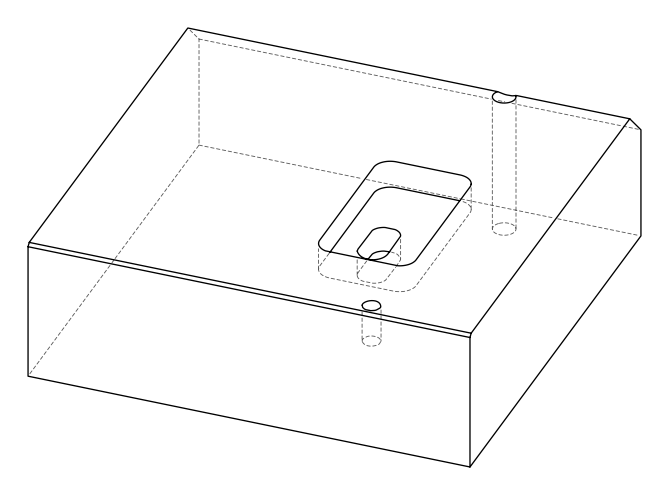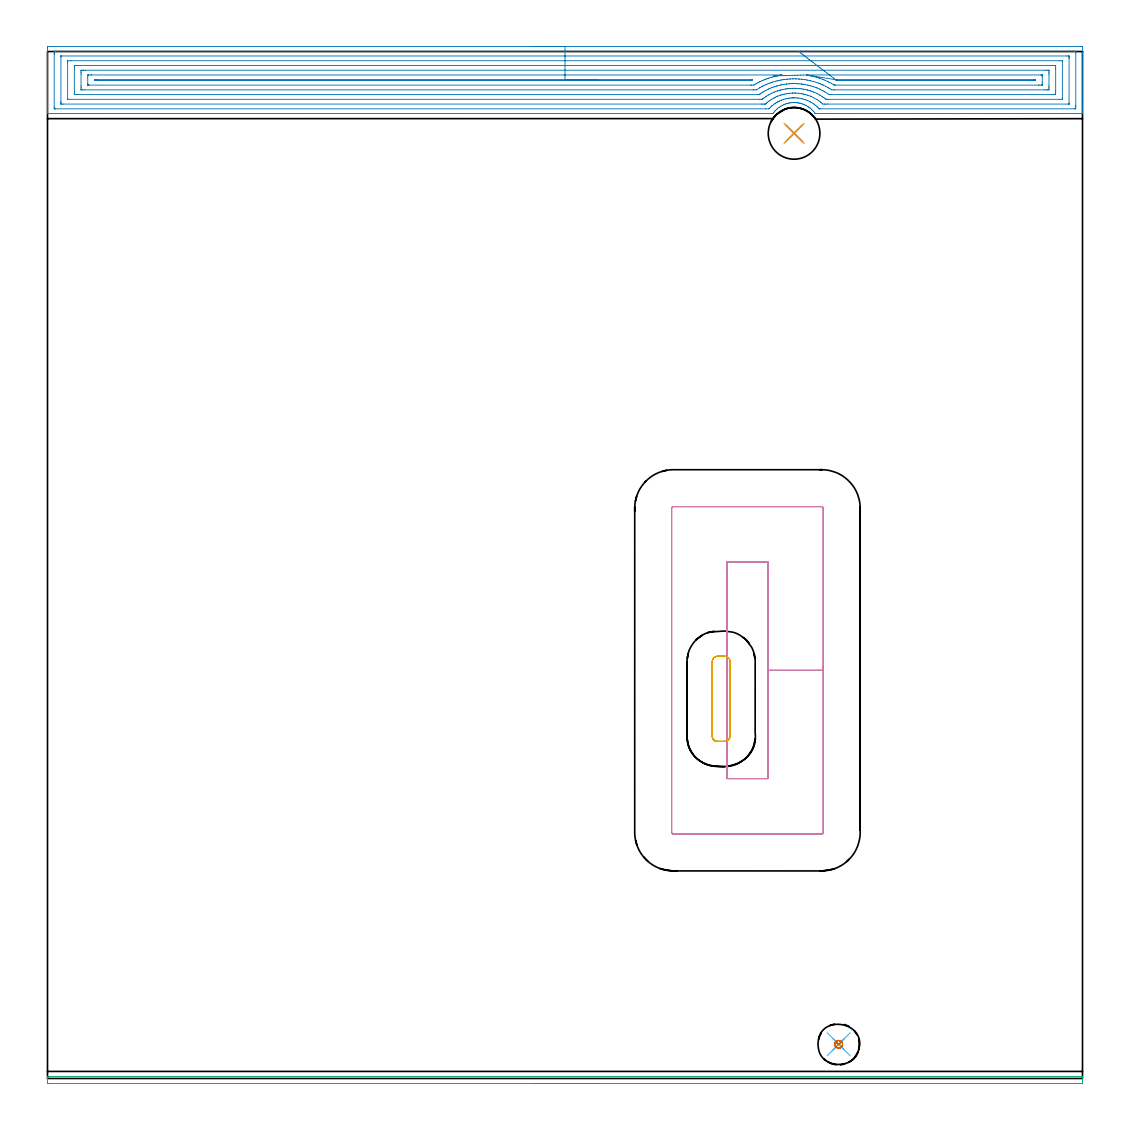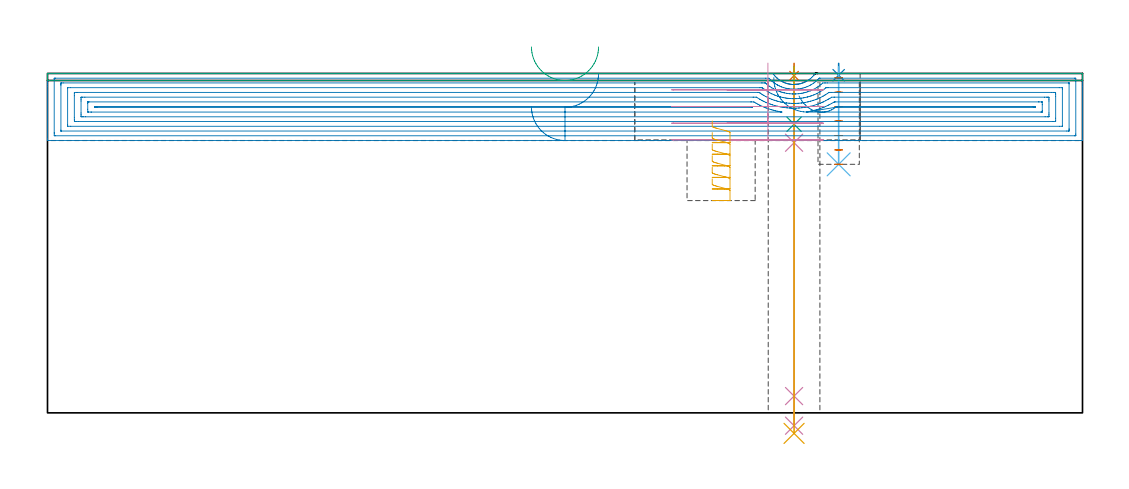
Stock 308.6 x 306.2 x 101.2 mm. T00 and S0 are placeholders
(PLAN: 11 operations, 8 tool changes, 29.6 min)
(1 SPOT_DRILL | STEP1HOLE | NXT0321_9005460120000 | 0.03 min | 3 mm3)
(2 SPOT_DRILL_1 | STEP1POCKET | NXT0321_9005460120000 | 0.03 min | 2 mm3)
(3 DRILL_BLIND_HOLE_INTO_CENTER | STEP1HOLE | NXT0301_072 | 0.07 min | 1109 mm3)
(4 GUN_DRILL_THROUGH_HOLE | STEP1HOLE | UGT0307_007 | 0.51 min | 6834 mm3)
(5 DRILL_TO_ENLARGE_THROUGH_HOLE | STEP1HOLE | UGT0301_284 | 0.44 min | 10878 mm3)
(6 DRILL_BLIND_HOLE_INTO_CENTER_1 | STEP1POCKET | NXT0301_084 | 0.12 min | 2571 mm3)
(7 MILL_ROUGH_BLIND_HOLE_CONTOUR | STEP1POCKET | NXT0201_013 | Spiral | 0.31 min | 648 mm3)
(8 AREA_MILL | FG_CHAMFER_SURFACE | UGT0205_001 | 19.94 min | 61682 mm3)
(9 AREA_MILL_1 | FG_CHAMFER_SURFACE_1 | UGT0205_001 | 2.62 min | 682 mm3)
(10 MILL_RECTANGULAR_POCKET | POCKET_RECTANGULAR_STRAIGHT | UGT0201_105 | Follow Part, ap 5.5, ae 75% | 4.15 min | 156913 mm3)
(11 MILL_RECTANGULAR_POCKET_1 | POCKET_RECTANGULAR_STRAIGHT_1 | UGT0201_133 | Follow Part, ap 3.75, ae 75% | 1.33 min | 13560 mm3)
(TOOL NXT0321_9005460120000 | NC Spot Drill, 142deg, 12mm, Carbide, Uncoated | D12 PA142 FL30 Z2)
(TOOL NXT0301_072 | Carbide Drill 10.1mm [860.1-1010-051A1-MM 2214] | D10.1 PA140 FL71 Z2)
(TOOL UGT0307_007 | Gun Drill 10 mm | D10 PA130 FL24 Z1)
(TOOL UGT0301_284 | Twist Drill 15.4 mm | D15.4 PA118 FL120 Z2)
(TOOL NXT0301_084 | Carbide Drill 11.3mm [860.1-1130-034A1-MM 2214] | D11.3 PA140 FL55 Z2)
(TOOL NXT0201_013 | ENDMILL 10mm | D10 FL30 Z4)
(TOOL UGT0205_001 | Chamfer Mill 20 x 3 x 45 deg. | D20 FL50 Z2)
(TOOL UGT0201_105 | End Mill 22 mm | D22 FL25 Z2)
(TOOL UGT0201_133 | Carbide End Mill 15.0 | D15 FL30 Z4)
(OP 1 SPOT_DRILL)
G17 G21 G94 G90
T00 M6
G54
G17 G0 G90 X222.6 Y281.8 S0 M3
G43 Z111.2 H0
G94 G81 G98 Z100.537 F250. R104.2
G80
M5
M2
(OP 2 SPOT_DRILL_1)
G17 G21 G94 G90
T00 M6
G54
G17 G0 G90 X235.9 Y10.2 S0 M3
G43 Z111.2 H0
G94 G81 G98 Z100.671 F250. R104.2
G80
M5
M2
(OP 3 DRILL_BLIND_HOLE_INTO_CENTER)
G17 G21 G94 G90
T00 M6
G54
G17 G0 G90 X222.6 Y281.8 S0 M3
G43 Z111.2 H1
G94 G81 G98 Z86.05 F250. R103.2
G80
M5
M2
(OP 4 GUN_DRILL_THROUGH_HOLE)
G17 G21 G94 G90
T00 M6
G54
G17 G0 G90 X222.6 Y281.8 M8
G43 Z111.2 H0
Z97.687
S716 M3
G94 G1 Z80.538 F125. M26
G4 X.084
Z5. F250.
G4 X.084
Z-3.832 F125.
G4 X.084
M5
M9
G0 Z97.687
Z111.2
M2
(OP 5 DRILL_TO_ENLARGE_THROUGH_HOLE)
G17 G21 G94 G90
T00 M6
G54
G17 G0 G90 X222.6 Y281.8 S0 M3
G43 Z111.2 H0
G94 G73 G98 Z-6.127 F250. Q15.332 R103.2
G80
M5
M2
(OP 6 DRILL_BLIND_HOLE_INTO_CENTER_1)
G17 G21 G94 G90
T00 M6
G54
G17 G0 G90 X235.9 Y10.2 S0 M3
G43 Z111.2 H1
G94 G81 G98 Z74.1 F250. R103.2
G80
M5
M2
(OP 7 MILL_ROUGH_BLIND_HOLE_CONTOUR)
G17 G21 G94 G90
T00 M6
G54
G17 G0 G90 X235.9 Y10.2 S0 M3
G43 Z111.2 H0
Z99.9
G94 G3 X236.475 Y10.775 R0.575 F250.
X235.9 Y11.35 R0.575
X234.75 Y10.2 R1.15
X235.9 Y11.35 R-1.15
X235.325 Y10.775 R0.575
X235.9 Y10.2 R0.575
G0 Z95.6
G3 X236.475 Y10.775 R0.575
X235.9 Y11.35 R0.575
X234.75 Y10.2 R1.15
X235.9 Y11.35 R-1.15
X235.325 Y10.775 R0.575
X235.9 Y10.2 R0.575
G0 Z91.3
G3 X236.475 Y10.775 R0.575
X235.9 Y11.35 R0.575
X234.75 Y10.2 R1.15
X235.9 Y11.35 R-1.15
X235.325 Y10.775 R0.575
X235.9 Y10.2 R0.575
G0 Z87.
G3 X236.475 Y10.775 R0.575
X235.9 Y11.35 R0.575
X234.75 Y10.2 R1.15
X235.9 Y11.35 R-1.15
X235.325 Y10.775 R0.575
X235.9 Y10.2 R0.575
G0 Z82.7
G3 X236.475 Y10.775 R0.575
X235.9 Y11.35 R0.575
X234.75 Y10.2 R1.15
X235.9 Y11.35 R-1.15
X235.325 Y10.775 R0.575
X235.9 Y10.2 R0.575
G0 Z78.4
G3 X236.475 Y10.775 R0.575
X235.9 Y11.35 R0.575
X234.75 Y10.2 R1.15
X235.9 Y11.35 R-1.15
X235.325 Y10.775 R0.575
X235.9 Y10.2 R0.575
G0 Z74.1
G3 X236.475 Y10.775 R0.575
X235.9 Y11.35 R0.575
X234.75 Y10.2 R1.15
X235.9 Y11.35 R-1.15
X235.325 Y10.775 R0.575
X235.9 Y10.2 R0.575
G0 Z111.2
M5
M2
(OP 8 AREA_MILL)
G17 G21 G94 G90
T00 M6
G54
G17 G0 G90 X144.3 Y307.7 S1061 M3
G43 Z111.2 H0
Z91.2
G94 G1 X144.338 Z90.328 F250.
X144.452 Z89.463
X144.641 Z88.612
X144.903 Z87.78
X145.237 Z86.974
X145.64 Z86.2
X146.108 Z85.464
X146.64 Z84.772
X147.229 Z84.129
X147.872 Z83.539
X148.564 Z83.008
X149.3 Z82.54
X150.074 Z82.137
X150.88 Z81.803
X151.712 Z81.541
X152.564 Z81.352
X153.428 Z81.238
X154.3 Z81.2
X307.98
X308.257 Y307.697 Z81.202
X308.59 Y307.692 Z81.206
X308.6 Y307.355 Z81.543
Y291.619 Z97.276
Y289.213 Z99.683
Y288.52 Z100.38
Y288.18 Z100.72
X308.593 Y287.764 Z101.127
X308.59 Y287.703 Z101.188
X308.427 Y287.7 Z101.2
X229.353
X228.918 Y287.706 Z101.192
X228.845 Y287.798 Z101.1
X228.652 Y288.051 Z100.848
X228.415 Y288.344 Z100.556
X228.14 Y288.641 Z100.259
X227.838 Y288.934 Z99.965
X227.566 Y289.177 Z99.722
X227.522 Y289.216 Z99.682
X227.463 Y289.264 Z99.635
X227.324 Y289.376 Z99.522
X227.118 Y289.529 Z99.368
X226.922 Y289.659 Z99.24
X226.629 Y289.853 Z99.046
X226.186 Y290.102 Z98.796
X225.736 Y290.328 Z98.57
X225.633 Y290.376 Z98.524
X225.527 Y290.419 Z98.48
X225.332 Y290.484 Z98.41
X224.959 Y290.615 Z98.284
X224.843 Y290.655 Z98.244
X224.6 Y290.722 Z98.177
X224.439 Y290.766 Z98.132
X224.404 Y290.776 Z98.123
X224.398 Y290.778 Z98.121
X223.95 Y290.87 Z98.026
X223.636 Y290.917 Z97.979
X223.504 Y290.937 Z97.959
X223.318 Y290.953 Z97.941
X223.26 Y290.959 Z97.936
X223.099 Y290.972 Z97.919
X223.057 Y290.976 Z97.916
X222.611 Y290.999 Z97.901
X222.305 Y290.983 Z97.907
X222.164 Y290.978 Z97.915
X222.042 Y290.969 Z97.928
X221.8 Y290.949 Z97.951
X221.717 Y290.942 Z97.958
X221.271 Y290.875 Z98.024
X220.823 Y290.782 Z98.116
X220.378 Y290.664 Z98.233
X220.281 Y290.633 Z98.265
X220.024 Y290.549 Z98.35
X219.673 Y290.418 Z98.48
X219.485 Y290.336 Z98.561
X219.035 Y290.113 Z98.785
X218.631 Y289.886 Z99.01
X218.592 Y289.864 Z99.032
X218.086 Y289.53 Z99.369
X217.7 Y289.232 Z99.667
X217.44 Y289.002 Z99.896
X217.373 Y288.942 Z99.955
X217.06 Y288.64 Z100.258
X216.844 Y288.408 Z100.491
X216.807 Y288.367 Z100.531
X216.558 Y288.063 Z100.835
X216.428 Y287.893 Z101.005
X216.284 Y287.705 Z101.19
X215.951 Y287.7 Z101.2
X0.173
X0.01 Y287.703 Z101.188
X0.007 Y287.764 Z101.127
X0. Y288.18 Z100.72
Y288.52 Z100.38
Y289.213 Z99.683
Y290.452 Z98.445
Y290.999 Z97.895
Y291.619 Z97.276
Y307.081 Z81.816
X0.002 Y307.356 Z81.541
X0.01 Y307.692 Z81.206
X0.345 Y307.699 Z81.199
X154.3 Y307.7 Z81.2
Y306.286 Z82.614
X306.193 Y306.285 Z82.615
X306.291 Y306.284 Z82.616
X306.487 Y306.279 Z82.621
X306.591 Y306.275 Z82.625
X306.594 Y306.245 Z82.655
X306.596 Y306.188 Z82.712
X306.6 Y305.781 Z83.119
X306.599 Y290.106 Z98.794
X306.598 Y289.701 Z99.199
X306.59 Y289.213 Z99.688
X306.577 Y289.121 Z99.779
X306.39 Y289.117 Z99.783
X306.291 Y289.115 Z99.785
X230.344
X230.247 Y289.117 Z99.783
X230.149 Y289.121 Z99.779
X230.094 Y289.125 Z99.775
X230.064 Y289.153 Z99.747
X230.002 Y289.213 Z99.688
X229.676 Y289.54 Z99.36
X229.353 Y289.849 Z99.051
X229.065 Y290.106 Z98.794
X228.727 Y290.376 Z98.524
X228.46 Y290.57 Z98.33
X227.79 Y290.999 Z97.901
X227.566 Y291.128 Z97.772
X227.281 Y291.285 Z97.615
X226.673 Y291.576 Z97.324
X226.448 Y291.667 Z97.233
X225.818 Y291.893 Z97.007
X225.779 Y291.906 Z96.994
X225.759 Y291.912 Z96.988
X225.244 Y292.055 Z96.845
X224.886 Y292.144 Z96.756
X224.567 Y292.211 Z96.689
X223.992 Y292.304 Z96.596
X223.529 Y292.356 Z96.544
X223.099 Y292.388 Z96.512
X222.585 Y292.406 Z96.494
X222.406
X222.368
X222.33 Y292.405 Z96.495
X222.289 Y292.403 Z96.497
X222.205 Y292.397 Z96.503
X221.736 Y292.361 Z96.539
X221.312 Y292.319 Z96.581
X220.94 Y292.265 Z96.635
X220.418 Y292.166 Z96.734
X220.193 Y292.118 Z96.782
X219.525 Y291.942 Z96.958
X219.487 Y291.931 Z96.969
X219.37 Y291.893 Z97.007
X218.826 Y291.698 Z97.202
X218.744 Y291.667 Z97.233
X218.631 Y291.619 Z97.281
X218.208 Y291.423 Z97.477
X217.738 Y291.185 Z97.715
X217.617 Y291.12 Z97.78
X217.408 Y290.999 Z97.901
X217.063 Y290.781 Z98.119
X216.844 Y290.636 Z98.264
X216.534 Y290.416 Z98.484
X216.137 Y290.106 Z98.794
X216.035 Y290.022 Z98.878
X215.951 Y289.947 Z98.953
X215.575 Y289.589 Z99.311
X215.198 Y289.213 Z99.688
X215.126 Y289.144 Z99.756
X215.101 Y289.121 Z99.779
X214.164 Y289.114 Z99.786
X2.407 Y289.115 Z99.785
X2.309 Y289.116 Z99.784
X2.113 Y289.121 Z99.779
X2.009 Y289.125 Z99.775
X2.006 Y289.155 Z99.745
X2.004 Y289.213 Z99.688
X2. Y289.619 Z99.281
X2.001 Y305.294 Z83.606
X2.002 Y305.699 Z83.201
X2.01 Y306.188 Z82.712
X2.023 Y306.279 Z82.621
X2.21 Y306.283 Z82.617
X2.309 Y306.285 Z82.615
X154.3 Y306.286 Z82.614
Y304.872 Z84.028
X303.936 Y304.871 Z84.029
X304.406 Y304.869 Z84.031
X304.562 Y304.866 Z84.034
X304.582 Y304.865 Z84.035
X304.59 Y304.826 Z84.074
X304.595 Y304.724 Z84.176
X304.598 Y304.595 Z84.305
X304.6 Y304.401 Z84.499
Y304.207 Z84.693
Y290.806 Z98.094
X304.596 Y290.612 Z98.288
X304.592 Y290.557 Z98.343
X304.588 Y290.534 Z98.366
X304.581 Y290.533 Z98.367
X304.524 Y290.53 Z98.37
X304.406 Y290.529 Z98.371
X232.504
X232.034 Y290.53 Z98.37
X231.608 Y290.532 Z98.368
X231.14 Y290.537 Z98.363
X230.616 Y290.999 Z97.901
X230.247 Y291.296 Z97.604
X229.901 Y291.549 Z97.351
X229.388 Y291.893 Z97.007
X229.353 Y291.915 Z96.985
X229.291 Y291.955 Z96.945
X228.46 Y292.422 Z96.478
X227.713 Y292.786 Z96.114
X227.566 Y292.85 Z96.05
X227.46 Y292.892 Z96.008
X226.673 Y293.164 Z95.736
X226.131 Y293.328 Z95.572
X225.779 Y293.421 Z95.479
X225.412 Y293.508 Z95.392
X224.963 Y293.603 Z95.297
X224.886 Y293.616 Z95.284
X224.496 Y293.68 Z95.22
X223.992 Y293.74 Z95.16
X223.925 Y293.747 Z95.153
X223.099 Y293.804 Z95.096
X222.967 Y293.811 Z95.089
X222.578 Y293.82 Z95.08
X222.205 Y293.811 Z95.089
X222.079 Y293.806 Z95.094
X221.312 Y293.751 Z95.149
X221.246 Y293.745 Z95.155
X220.695 Y293.68 Z95.22
X220.455 Y293.642 Z95.258
X220.418 Y293.636 Z95.264
X219.712 Y293.492 Z95.408
X219.525 Y293.451 Z95.449
X219.001 Y293.31 Z95.59
X218.631 Y293.203 Z95.697
X218.321 Y293.097 Z95.803
X217.738 Y292.889 Z96.011
X217.664 Y292.86 Z96.04
X217.492 Y292.786 Z96.114
X217.053 Y292.577 Z96.323
X216.844 Y292.473 Z96.427
X216.464 Y292.273 Z96.627
X215.951 Y291.981 Z96.919
X215.896 Y291.947 Z96.953
X215.811 Y291.893 Z97.007
X215.363 Y291.588 Z97.312
X215.057 Y291.37 Z97.53
X214.848 Y291.208 Z97.692
X214.589 Y290.999 Z97.901
X214.36 Y290.803 Z98.097
X214.164 Y290.634 Z98.266
X214.041 Y290.535 Z98.365
X213.928 Y290.533 Z98.367
X213.694 Y290.53 Z98.37
X213.27 Y290.529 Z98.371
X212.848 Y290.528 Z98.372
X4.664 Y290.529 Z98.371
X4.194 Y290.531 Z98.369
X4.038 Y290.534 Z98.366
X4.018 Y290.535 Z98.365
X4.01 Y290.574 Z98.326
X4.005 Y290.676 Z98.224
X4.002 Y290.806 Z98.094
X4. Y290.999 Z97.901
Y291.193 Z97.707
Y304.594 Z84.306
X4.004 Y304.788 Z84.112
X4.008 Y304.843 Z84.057
X4.012 Y304.866 Z84.034
X4.019 Y304.867 Z84.033
X4.076 Y304.87 Z84.03
X4.194 Y304.871 Z84.029
X154.3 Y304.872 Z84.028
Y303.457 Z85.443
X301.776
X302.571 Y303.452 Z85.448
X302.588 Y303.451 Z85.449
X302.592 Y303.433 Z85.467
X302.596 Y303.38 Z85.52
X302.599 Y303.273 Z85.627
X302.6 Y292.349 Z96.551
X302.599 Y292.13 Z96.77
X302.596 Y292.021 Z96.879
X302.591 Y291.968 Z96.932
X302.587 Y291.949 Z96.951
X302.564 Y291.948 Z96.952
X301.726 Y291.943 Z96.957
X301.676
X232.877
X232.455 Y291.945 Z96.955
X232.245 Y291.947 Z96.953
X232.143 Y291.95 Z96.95
X232.034 Y292.02 Z96.88
X231.511 Y292.416 Z96.484
X231.14 Y292.67 Z96.23
X230.962 Y292.786 Z96.114
X230.521 Y293.062 Z95.838
X230.247 Y293.219 Z95.681
X229.415 Y293.68 Z95.22
X229.353 Y293.711 Z95.189
X229.291 Y293.742 Z95.158
X228.739 Y293.997 Z94.903
X228.46 Y294.112 Z94.788
X227.78 Y294.36 Z94.54
X227.566 Y294.43 Z94.47
X227.114 Y294.573 Z94.327
X226.673 Y294.697 Z94.203
X226.504 Y294.742 Z94.158
X225.779 Y294.904 Z93.996
X225.369 Y294.983 Z93.917
X224.886 Y295.06 Z93.84
X224.329 Y295.13 Z93.77
X223.992 Y295.16 Z93.74
X223.358 Y295.207 Z93.693
X223.099 Y295.22 Z93.68
X222.44 Y295.231 Z93.669
X222.205 Y295.225 Z93.675
X221.588 Y295.19 Z93.71
X221.312 Y295.169 Z93.731
X220.767 Y295.117 Z93.783
X220.418 Y295.074 Z93.826
X219.981 Y295.011 Z93.889
X219.525 Y294.924 Z93.976
X219.232 Y294.866 Z94.034
X218.631 Y294.725 Z94.175
X218.51 Y294.695 Z94.205
X218.064 Y294.573 Z94.327
X217.813 Y294.497 Z94.403
X217.738 Y294.473 Z94.427
X217.153 Y294.264 Z94.636
X216.844 Y294.151 Z94.749
X216.51 Y294.014 Z94.886
X215.951 Y293.763 Z95.137
X215.894 Y293.736 Z95.164
X215.782 Y293.68 Z95.22
X215.309 Y293.428 Z95.472
X215.057 Y293.287 Z95.613
X214.741 Y293.102 Z95.798
X214.233 Y292.786 Z96.114
X214.191 Y292.759 Z96.141
X214.164 Y292.741 Z96.159
X213.669 Y292.388 Z96.512
X213.27 Y292.088 Z96.812
X213.158 Y292.005 Z96.895
X213.097 Y291.962 Z96.938
X213.06 Y291.95 Z96.95
X213.009 Y291.948 Z96.952
X212.799 Y291.945 Z96.955
X212.377 Y291.943 Z96.957
X212.327
X6.824
X6.029 Y291.948 Z96.952
X6.012 Y291.949 Z96.951
X6.009 Y291.968 Z96.932
X6.004 Y292.02 Z96.88
X6.001 Y292.127 Z96.773
X6. Y303.051 Z85.849
X6.001 Y303.27 Z85.63
X6.004 Y303.379 Z85.521
X6.009 Y303.433 Z85.467
X6.013 Y303.451 Z85.449
X6.036 Y303.452 Z85.448
X6.874 Y303.457 Z85.443
X6.924
X154.3
Y302.043 Z86.857
X299.616
X299.939 Y302.042 Z86.858
X300.514 Y302.039 Z86.861
X300.571 Y302.036 Z86.864
X300.59 Y302.022 Z86.878
X300.596 Y301.956 Z86.944
X300.598 Y301.72 Z87.18
X300.6 Y301.059 Z87.841
Y294.573 Z94.327
X300.597 Y293.915 Z94.985
X300.59 Y293.68 Z95.22
X300.575 Y293.364 Z95.536
X300.259 Y293.36 Z95.54
X299.939 Y293.358 Z95.542
X299.368 Y293.357 Z95.543
X233.821
X233.248 Y293.359 Z95.541
X233.089 Y293.362 Z95.538
X233.012 Y293.364 Z95.536
X232.927 Y293.419 Z95.481
X232.535 Y293.68 Z95.22
X232.034 Y294.004 Z94.896
X231.785 Y294.158 Z94.742
X231.243 Y294.47 Z94.43
X231.14 Y294.526 Z94.374
X231.053 Y294.573 Z94.327
X230.524 Y294.85 Z94.05
X230.247 Y294.984 Z93.916
X229.491 Y295.328 Z93.572
X229.353 Y295.381 Z93.519
X229.121 Y295.466 Z93.434
X228.46 Y295.694 Z93.206
X228.123 Y295.803 Z93.097
X227.566 Y295.964 Z92.936
X226.894 Y296.139 Z92.761
X226.673 Y296.188 Z92.712
X225.863 Y296.36 Z92.54
X225.779 Y296.374 Z92.526
X225.762 Y296.377 Z92.523
X225.284 Y296.446 Z92.454
X224.886 Y296.499 Z92.401
X224.727 Y296.518 Z92.382
X223.992 Y296.583 Z92.317
X223.751 Y296.601 Z92.299
X223.099 Y296.634 Z92.266
X222.819 Y296.639 Z92.261
X222.205 Y296.64 Z92.26
X221.937 Y296.628 Z92.272
X221.312 Y296.592 Z92.308
X221.096 Y296.576 Z92.324
X220.418 Y296.511 Z92.389
X220.282 Y296.496 Z92.404
X219.525 Y296.393 Z92.507
X219.496 Y296.389 Z92.511
X219.339 Y296.36 Z92.54
X218.749 Y296.242 Z92.658
X218.631 Y296.216 Z92.684
X218.026 Y296.072 Z92.828
X217.738 Y295.996 Z92.904
X217.324 Y295.881 Z93.019
X216.844 Y295.734 Z93.166
X216.644 Y295.666 Z93.234
X216.068 Y295.466 Z93.434
X215.982 Y295.435 Z93.465
X215.951 Y295.423 Z93.477
X215.354 Y295.17 Z93.73
X215.057 Y295.035 Z93.865
X214.744 Y294.887 Z94.013
X214.164 Y294.596 Z94.304
X214.148 Y294.588 Z94.312
X214.12 Y294.573 Z94.327
X213.583 Y294.26 Z94.64
X213.27 Y294.071 Z94.829
X213.031 Y293.919 Z94.981
X212.666 Y293.68 Z95.22
X212.493 Y293.563 Z95.337
X212.377 Y293.484 Z95.416
X212.224 Y293.383 Z95.517
X212.194 Y293.364 Z95.536
X212.162 Y293.361 Z95.539
X212.091 Y293.359 Z95.541
X211.806 Y293.357 Z95.543
X8.984
X8.661 Y293.358 Z95.542
X8.086 Y293.362 Z95.538
X8.029 Y293.364 Z95.536
X8.01 Y293.378 Z95.522
X8.004 Y293.444 Z95.456
X8.002 Y293.68 Z95.22
X8. Y294.341 Z94.559
Y300.827 Z88.073
X8.003 Y301.485 Z87.415
X8.01 Y301.72 Z87.18
X8.025 Y302.036 Z86.864
X8.342 Y302.04 Z86.86
X8.661 Y302.042 Z86.858
X9.232 Y302.043 Z86.857
X154.3
Y300.629 Z88.271
X297.456
X298.152 Y300.628 Z88.272
X298.353 Y300.626 Z88.274
X298.522 Y300.622 Z88.278
X298.59 Y300.614 Z88.286
X298.593 Y300.574 Z88.326
X298.598 Y300.38 Z88.52
X298.6 Y299.934 Z88.966
Y299.485 Z89.415
Y295.912 Z92.988
X298.599 Y295.466 Z93.434
X298.597 Y295.022 Z93.878
X298.59 Y294.869 Z94.031
X298.577 Y294.778 Z94.122
X298.499 Y294.776 Z94.124
X298.152 Y294.772 Z94.128
X297.953 Y294.771 Z94.129
X297.258
X234.714 Y294.772 Z94.128
X234.514 Y294.773 Z94.127
X233.821 Y294.78 Z94.12
X233.266 Y295.128 Z93.772
X232.927 Y295.326 Z93.574
X232.679 Y295.466 Z93.434
X232.034 Y295.815 Z93.085
X231.314 Y296.186 Z92.714
X231.14 Y296.265 Z92.635
X230.928 Y296.36 Z92.54
X230.452 Y296.564 Z92.336
X230.247 Y296.642 Z92.258
X229.8 Y296.807 Z92.093
X229.353 Y296.96 Z91.94
X228.478 Y297.235 Z91.665
X228.46 Y297.24 Z91.66
X228.414 Y297.253 Z91.647
X227.566 Y297.468 Z91.432
X227.285 Y297.535 Z91.365
X226.673 Y297.659 Z91.241
X226.172 Y297.754 Z91.146
X225.779 Y297.817 Z91.083
X225.13 Y297.903 Z90.997
X224.886 Y297.928 Z90.972
X224.143 Y297.996 Z90.904
X223.992 Y298.006 Z90.894
X223.195 Y298.05 Z90.85
X223.099 Y298.053 Z90.847
X222.294 Y298.058 Z90.842
X222.205 Y298.056 Z90.844
X221.437 Y298.022 Z90.878
X221.312 Y298.014 Z90.886
X220.607 Y297.958 Z90.942
X220.418 Y297.939 Z90.961
X219.804 Y297.868 Z91.032
X219.525 Y297.83 Z91.07
X219.022 Y297.756 Z91.144
X218.631 Y297.683 Z91.217
X218.272 Y297.612 Z91.288
X217.738 Y297.496 Z91.404
X217.542 Y297.449 Z91.451
X216.844 Y297.274 Z91.626
X216.828 Y297.27 Z91.63
X216.77 Y297.253 Z91.647
X216.143 Y297.061 Z91.839
X215.951 Y296.999 Z91.901
X215.477 Y296.833 Z92.067
X215.057 Y296.682 Z92.218
X214.826 Y296.591 Z92.309
X214.259 Y296.36 Z92.54
X214.193 Y296.331 Z92.569
X214.164 Y296.317 Z92.583
X213.589 Y296.041 Z92.859
X213.27 Y295.88 Z93.02
X212.999 Y295.738 Z93.162
X212.5 Y295.466 Z93.434
X212.421 Y295.422 Z93.478
X212.377 Y295.396 Z93.504
X211.483 Y294.842 Z94.058
X211.38 Y294.779 Z94.121
X211.28 Y294.777 Z94.123
X210.59 Y294.772 Z94.128
X210.392 Y294.771 Z94.129
X11.144
X10.448 Y294.772 Z94.128
X10.247 Y294.774 Z94.126
X10.078 Y294.778 Z94.122
X10.01 Y294.786 Z94.114
X10.007 Y294.826 Z94.074
X10.002 Y295.02 Z93.88
X10. Y295.466 Z93.434
Y295.915 Z92.985
Y299.488 Z89.412
X10.001 Y299.934 Z88.966
X10.003 Y300.379 Z88.521
X10.01 Y300.531 Z88.369
X10.023 Y300.622 Z88.278
X10.101 Y300.624 Z88.276
X10.448 Y300.628 Z88.272
X10.647 Y300.629 Z88.271
X11.342
X154.3
Y299.215 Z89.685
X218.678 Y299.214 Z89.686
X218.897 Y299.21 Z89.69
X218.971 Y299.208 Z89.692
X218.921 Y299.198 Z89.702
X218.806 Y299.177 Z89.723
X218.539 Y299.133 Z89.767
X218.037 Y299.04 Z89.86
X217.787 Y298.991 Z89.909
X217.738 Y298.981 Z89.919
X217.058 Y298.827 Z90.073
X216.844 Y298.775 Z90.125
X216.346 Y298.645 Z90.255
X215.951 Y298.537 Z90.363
X215.649 Y298.448 Z90.452
X215.057 Y298.267 Z90.633
X214.967 Y298.237 Z90.663
X214.705 Y298.147 Z90.753
X214.307 Y298.003 Z90.897
X214.164 Y297.949 Z90.951
X213.668 Y297.749 Z91.151
X213.27 Y297.583 Z91.317
X213.041 Y297.482 Z91.418
X212.539 Y297.253 Z91.647
X212.43 Y297.2 Z91.7
X212.377 Y297.174 Z91.726
X211.844 Y296.892 Z92.008
X211.483 Y296.697 Z92.203
X211.267 Y296.576 Z92.324
X210.891 Y296.36 Z92.54
X210.698 Y296.251 Z92.649
X210.59 Y296.192 Z92.708
X209.87 Y296.187 Z92.713
X209.696 Y296.186 Z92.714
X12.409
X12.235 Y296.187 Z92.713
X12.061 Y296.19 Z92.71
X12.019 Y296.192 Z92.708
X12.01 Y296.22 Z92.68
X12.005 Y296.282 Z92.618
X12.002 Y296.36 Z92.54
X12. Y296.595 Z92.305
Y298.382 Z90.518
X12.005 Y299.04 Z89.86
X12.009 Y299.157 Z89.743
X12.012 Y299.208 Z89.692
X12.065 Y299.21 Z89.69
X12.235 Y299.212 Z89.688
X12.954 Y299.215 Z89.685
X13.129
X154.3
Y297.801 Z91.099
X210.043 Y297.8 Z91.1
X210.119 Y297.798 Z91.102
X210.18 Y297.794 Z91.106
X210.192 Y297.791 Z91.109
X210.177 Y297.78 Z91.12
X210.147 Y297.759 Z91.141
X210.107 Y297.736 Z91.164
X210.011 Y297.683 Z91.217
X209.901 Y297.625 Z91.275
X209.86 Y297.606 Z91.294
X209.832 Y297.604 Z91.296
X209.696 Y297.601 Z91.299
X209.35 Y297.6 Z91.3
X209.149 Z91.301
X14.569 Z91.3
X14.224 Y297.603 Z91.297
X14.022 Y297.607 Z91.293
X14.01 Y297.711 Z91.189
X14.022 Y297.793 Z91.107
X14.371 Y297.798 Z91.102
X14.715 Y297.8 Z91.1
X14.916
X154.3 Y297.801 Z91.099
X155.172 Z91.138
X156.036 Z91.251
X156.888 Z91.44
X157.72 Z91.703
X158.526 Z92.036
X159.3 Z92.439
X160.036 Z92.908
X160.728 Z93.439
X161.371 Z94.028
X161.96 Z94.672
X162.492 Z95.364
X162.96 Z96.099
X163.363 Z96.873
X163.697 Z97.679
X163.959 Z98.511
X164.148 Z99.363
X164.262 Z100.228
X164.3 Z101.099
G0 Z111.2
X216.57 Y298.943
Z99.961
G1 X216.584 Z99.088
X216.674 Y298.946 Z98.221
X216.84 Y298.95 Z97.364
X217.079 Y298.957 Z96.525
X217.391 Y298.965 Z95.71
X217.772 Y298.976 Z94.926
X218.22 Y298.988 Z94.178
X218.732 Y299.002 Z93.471
X219.303 Y299.018 Z92.812
X219.93 Y299.035 Z92.205
X220.607 Y299.053 Z91.656
X221.33 Y299.073 Z91.167
X222.092 Y299.094 Z90.743
X222.888 Y299.116 Z90.387
X223.712 Y299.138 Z90.102
X224.558 Y299.162 Z89.89
X225.419 Y299.185 Z89.753
X226.289 Y299.209 Z89.691
X226.537 Y299.215 Z89.685
X296.191 Y299.214 Z89.686
X296.365 Y299.213 Z89.687
X296.539 Y299.21 Z89.69
X296.581 Y299.208 Z89.692
X296.59 Y299.18 Z89.72
X296.595 Y299.118 Z89.782
X296.598 Y299.04 Z89.86
X296.6 Y298.805 Z90.095
Y297.018 Z91.882
X296.595 Y296.36 Z92.54
X296.591 Y296.243 Z92.657
X296.588 Y296.192 Z92.708
X296.535 Y296.19 Z92.71
X296.365 Y296.188 Z92.712
X295.646 Y296.185 Z92.715
X295.471
X234.888 Y296.186 Z92.714
X234.714 Y296.187 Z92.713
X234.656 Y296.189 Z92.711
X234.613 Y296.192 Z92.708
X234.567 Y296.213 Z92.687
X234.302 Y296.36 Z92.54
X233.821 Y296.629 Z92.271
X233.22 Y296.961 Z91.939
X232.927 Y297.109 Z91.791
X232.635 Y297.253 Z91.647
X232.034 Y297.532 Z91.368
X231.528 Y297.759 Z91.141
X231.14 Y297.908 Z90.992
X230.486 Y298.147 Z90.753
X230.247 Y298.23 Z90.67
X230.123 Y298.271 Z90.629
X229.353 Y298.501 Z90.399
X228.86 Y298.64 Z90.26
X228.46 Y298.742 Z90.158
X227.675 Y298.931 Z89.969
X227.566 Y298.954 Z89.946
X227.148 Y299.04 Z89.86
X226.673 Y299.129 Z89.771
X226.563 Y299.15 Z89.75
X226.289 Y299.209 Z89.691
X235.006 Y297.794 Z91.106
X235.064 Y297.797 Z91.103
X235.406 Y297.8 Z91.1
X235.608
X294.031
X294.377 Y297.797 Z91.103
X294.578 Y297.793 Z91.107
X294.59 Y297.689 Z91.211
X294.578 Y297.607 Z91.293
X294.23 Y297.601 Z91.299
X294.03 Y297.6 Z91.3
X293.684
X235.608
X235.428 Y297.603 Z91.297
X235.345 Y297.606 Z91.294
X235.294 Y297.621 Z91.28
X235.191 Y297.67 Z91.23
X235.111 Y297.717 Z91.183
X235.085 Y297.734 Z91.166
X235.006 Y297.794 Z91.106
X234.398 Y298.258 Z90.686
X233.763 Y298.743 Z90.335
X233.106 Y299.244 Z90.055
X232.433 Y299.758 Z89.847
X231.747 Y300.281 Z89.715
X231.055 Y300.809 Z89.658
X230.362 Y301.339 Z89.677
X229.673 Y301.865 Z89.772
X228.993 Y302.384 Z89.942
X228.327 Y302.892 Z90.186
X227.68 Y303.385 Z90.503
X227.059 Y303.86 Z90.888
X226.466 Y304.312 Z91.341
X225.906 Y304.739 Z91.857
X225.385 Y305.137 Z92.432
X224.906 Y305.503 Z93.062
X224.472 Y305.834 Z93.743
X224.086 Y306.128 Z94.468
G0 Z111.2
M5
M2
(OP 9 AREA_MILL_1)
G17 G21 G94 G90
T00 M6
G54
G17 G0 G90 X164.3 Y-1.5 S1061 M3
G43 Z111.2 H0
Z109.1
G94 G1 X164.262 Z108.228 F250.
X164.148 Z107.363
X163.959 Z106.512
X163.697 Z105.68
X163.363 Z104.874
X162.96 Z104.1
X162.492 Z103.364
X161.96 Z102.672
X161.371 Z102.029
X160.728 Z101.44
X160.036 Z100.908
X159.3 Z100.44
X158.526 Z100.037
X157.72 Z99.703
X156.888 Z99.441
X156.036 Z99.252
X155.172 Z99.138
X154.3 Z99.1
X0.475 Y-1.499 Z99.101
X0.173 Y-1.496 Z99.104
X0.002 Y-1.491 Z99.105
X0. Y-1.242 Z99.355
Y-0.896 Z99.699
Y-0.204 Z100.395
Y0.132 Z100.731
X0.007 Y0.541 Z101.133
X0.01 Y0.597 Z101.188
X0.173 Y0.6 Z101.2
X308.427
X308.59 Y0.597 Z101.188
X308.593 Y0.541 Z101.133
X308.6 Y0.132 Z100.731
Y-0.204 Z100.395
Y-0.896 Z99.699
Y-1.242 Z99.355
X308.598 Y-1.491 Z99.105
X308.427 Y-1.5 Z99.1
X154.3
X153.428 Z99.138
X152.564 Z99.252
X151.712 Z99.441
X150.88 Z99.703
X150.074 Z100.037
X149.3 Z100.44
X148.564 Z100.908
X147.872 Z101.44
X147.229 Z102.029
X146.64 Z102.672
X146.108 Z103.364
X145.64 Z104.1
X145.237 Z104.874
X144.903 Z105.68
X144.641 Z106.512
X144.452 Z107.363
X144.338 Z108.228
X144.3 Z109.1
G0 Z111.2
M5
M2
(OP 10 MILL_RECTANGULAR_POCKET)
G17 G21 G94 G90
T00 M6
G54
G17 G0 G90 X214.8 Y91.948 S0 M3
G43 Z111.289 H0
Z104.288
G94 G1 Y121.7 Z96.316 F250.
Y154. F500.
X202.6
Y89.4
X214.8
Y121.7
X231.3
Y170.
G3 X230.8 Y170.5 R0.5
G1 X186.6
G3 X186.1 Y170. R0.5
G1 Y73.4
G3 X186.6 Y72.9 R0.5
G1 X230.8
G3 X231.3 Y73.4 R0.5
G1 Y121.7
Y122.7
G0 X214.8 Y91.948 Z99.316
G1 Y121.7 Z91.344 F250.
Y154. F500.
X202.6
Y89.4
X214.8
Y121.7
X231.3
Y170.
G3 X230.8 Y170.5 R0.5
G1 X186.6
G3 X186.1 Y170. R0.5
G1 Y73.4
G3 X186.6 Y72.9 R0.5
G1 X230.8
G3 X231.3 Y73.4 R0.5
G1 Y121.7
Y122.7
G0 X214.8 Y91.948 Z94.344
G1 Y121.7 Z86.372 F250.
Y154. F500.
X202.6
Y89.4
X214.8
Y121.7
X231.3
Y170.
G3 X230.8 Y170.5 R0.5
G1 X186.6
G3 X186.1 Y170. R0.5
G1 Y73.4
G3 X186.6 Y72.9 R0.5
G1 X230.8
G3 X231.3 Y73.4 R0.5
G1 Y121.7
Y122.7
G0 X214.8 Y91.948 Z89.372
G1 Y121.7 Z81.4 F250.
Y154. F500.
X202.6
Y89.4
X214.8
Y121.7
X231.3
Y170.
G3 X230.8 Y170.5 R0.5
G1 X186.6
G3 X186.1 Y170. R0.5
G1 Y73.4
G3 X186.6 Y72.9 R0.5
G1 X230.8
G3 X231.3 Y73.4 R0.5
G1 Y121.7
Y122.7
G0 Z111.289
M5
M2
(OP 11 MILL_RECTANGULAR_POCKET_1)
G17 G21 G94 G90
T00 M6
G54
G17 G0 G90 X198.2 Y107.951 S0 M3
G43 Z111.289 H0
Z87.021
G94 G1 Y101.973 Z85.419 F250.
X198.258 Y101.655 Z85.333
X198.378 Y101.355 Z85.246
X198.557 Y101.085 Z85.159
X198.785 Y100.857 Z85.073
X199.055 Y100.678 Z84.986
X199.355 Y100.558 Z84.899
X199.673 Y100.5 Z84.813
X202.027 Z84.182
X202.345 Y100.558 Z84.096
X202.645 Y100.678 Z84.009
X202.915 Y100.857 Z83.922
X203.143 Y101.085 Z83.836
X203.322 Y101.355 Z83.749
X203.442 Y101.655 Z83.662
X203.5 Y101.973 Z83.576
Y113.2 Z80.567
Y124.3 F500.
G3 X201.9 Y125.9 R1.6
G1 X199.8
G3 X198.2 Y124.3 R1.6
G1 Y102.1
G3 X199.8 Y100.5 R1.6
G1 X201.9
G3 X203.5 Y102.1 R1.6
G1 Y113.2
Y114.2
G0 X198.2 Y107.951 Z83.567
G1 Y101.973 Z81.966 F250.
X198.258 Y101.655 Z81.879
X198.378 Y101.355 Z81.793
X198.557 Y101.085 Z81.706
X198.785 Y100.857 Z81.619
X199.055 Y100.678 Z81.533
X199.355 Y100.558 Z81.446
X199.673 Y100.5 Z81.359
X202.027 Z80.729
X202.345 Y100.558 Z80.642
X202.645 Y100.678 Z80.555
X202.915 Y100.857 Z80.469
X203.143 Y101.085 Z80.382
X203.322 Y101.355 Z80.295
X203.442 Y101.655 Z80.209
X203.5 Y101.973 Z80.122
Y113.2 Z77.114
Y124.3 F500.
G3 X201.9 Y125.9 R1.6
G1 X199.8
G3 X198.2 Y124.3 R1.6
G1 Y102.1
G3 X199.8 Y100.5 R1.6
G1 X201.9
G3 X203.5 Y102.1 R1.6
G1 Y113.2
Y114.2
G0 X198.2 Y107.951 Z80.114
G1 Y101.973 Z78.512 F250.
X198.258 Y101.655 Z78.426
X198.378 Y101.355 Z78.339
X198.557 Y101.085 Z78.252
X198.785 Y100.857 Z78.166
X199.055 Y100.678 Z78.079
X199.355 Y100.558 Z77.992
X199.673 Y100.5 Z77.906
X202.027 Z77.275
X202.345 Y100.558 Z77.189
X202.645 Y100.678 Z77.102
X202.915 Y100.857 Z77.015
X203.143 Y101.085 Z76.929
X203.322 Y101.355 Z76.842
X203.442 Y101.655 Z76.755
X203.5 Y101.973 Z76.669
Y113.2 Z73.66
Y124.3 F500.
G3 X201.9 Y125.9 R1.6
G1 X199.8
G3 X198.2 Y124.3 R1.6
G1 Y102.1
G3 X199.8 Y100.5 R1.6
G1 X201.9
G3 X203.5 Y102.1 R1.6
G1 Y113.2
Y114.2
G0 X198.2 Y107.951 Z76.66
G1 Y101.973 Z75.059 F250.
X198.258 Y101.655 Z74.972
X198.378 Y101.355 Z74.886
X198.557 Y101.085 Z74.799
X198.785 Y100.857 Z74.712
X199.055 Y100.678 Z74.626
X199.355 Y100.558 Z74.539
X199.673 Y100.5 Z74.452
X202.027 Z73.822
X202.345 Y100.558 Z73.735
X202.645 Y100.678 Z73.648
X202.915 Y100.857 Z73.562
X203.143 Y101.085 Z73.475
X203.322 Y101.355 Z73.388
X203.442 Y101.655 Z73.302
X203.5 Y101.973 Z73.215
Y113.2 Z70.207
Y124.3 F500.
G3 X201.9 Y125.9 R1.6
G1 X199.8
G3 X198.2 Y124.3 R1.6
G1 Y102.1
G3 X199.8 Y100.5 R1.6
G1 X201.9
G3 X203.5 Y102.1 R1.6
G1 Y113.2
Y114.2
G0 X198.2 Y107.951 Z73.207
G1 Y101.973 Z71.605 F250.
X198.258 Y101.655 Z71.519
X198.378 Y101.355 Z71.432
X198.557 Y101.085 Z71.345
X198.785 Y100.857 Z71.259
X199.055 Y100.678 Z71.172
X199.355 Y100.558 Z71.085
X199.673 Y100.5 Z70.999
X202.027 Z70.368
X202.345 Y100.558 Z70.282
X202.645 Y100.678 Z70.195
X202.915 Y100.857 Z70.108
X203.143 Y101.085 Z70.022
X203.322 Y101.355 Z69.935
X203.442 Y101.655 Z69.848
X203.5 Y101.973 Z69.762
Y113.2 Z66.753
Y124.3 F500.
G3 X201.9 Y125.9 R1.6
G1 X199.8
G3 X198.2 Y124.3 R1.6
G1 Y102.1
G3 X199.8 Y100.5 R1.6
G1 X201.9
G3 X203.5 Y102.1 R1.6
G1 Y113.2
Y114.2
G0 X198.2 Y107.951 Z69.753
G1 Y101.973 Z68.152 F250.
X198.258 Y101.655 Z68.065
X198.378 Y101.355 Z67.979
X198.557 Y101.085 Z67.892
X198.785 Y100.857 Z67.805
X199.055 Y100.678 Z67.719
X199.355 Y100.558 Z67.632
X199.673 Y100.5 Z67.545
X202.027 Z66.915
X202.345 Y100.558 Z66.828
X202.645 Y100.678 Z66.741
X202.915 Y100.857 Z66.655
X203.143 Y101.085 Z66.568
X203.322 Y101.355 Z66.481
X203.442 Y101.655 Z66.395
X203.5 Y101.973 Z66.308
Y113.2 Z63.3
Y124.3 F500.
G3 X201.9 Y125.9 R1.6
G1 X199.8
G3 X198.2 Y124.3 R1.6
G1 Y102.1
G3 X199.8 Y100.5 R1.6
G1 X201.9
G3 X203.5 Y102.1 R1.6
G1 Y113.2
Y114.2
G0 Z111.289
M5
M2
